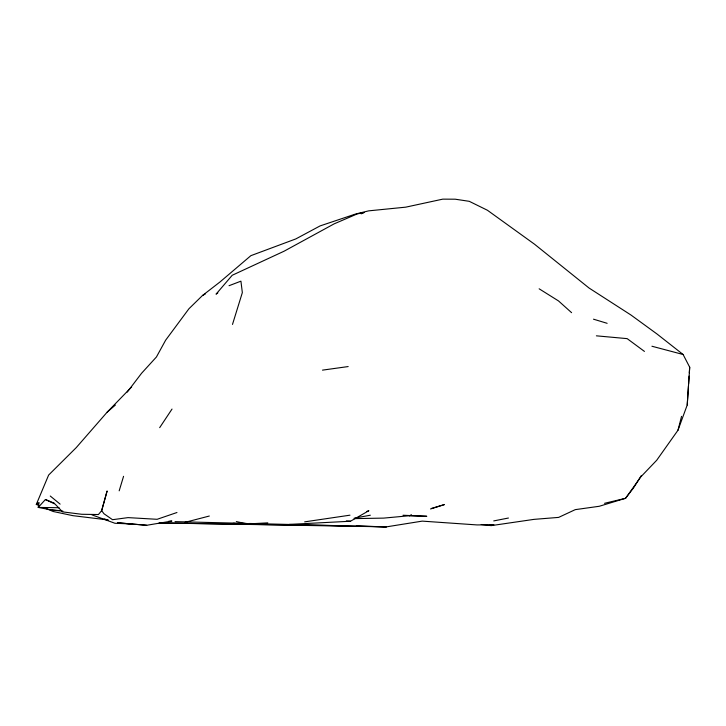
<?xml version="1.0" encoding="UTF-8"?>
<svg xmlns="http://www.w3.org/2000/svg" width="726" height="726" viewBox="0 0 726 726"><rect width="100%" height="100%" fill="white"/><g stroke="black" fill="none" stroke-linecap="round" stroke-linejoin="round"><path stroke-width="1.09" d="M127.241 392.085L141.561 373.282L156.435 356.974L165.637 340.195L188.914 308.786L202.445 295.546L219.969 281.987L250.86 255.67L295.827 238.918L320.093 225.913L355.785 213.961L368.717 210.849L405.752 207.155L442.778 199.142L455.193 199.196L469.259 201.32L487.418 210.25L534.481 244.181L589.031 288.013L630.985 315.03L657.021 334.005L683.102 354.497L689.7 367.211L687.223 404.999L677.984 430.228L656.712 460.257L640.877 476.81L625.558 498.299L599.268 506.276L575.255 509.643L558.639 517.393L534.046 519.362L491.175 525.633L481.229 524.49M687.223 404.999L688.466 386.105M688.611 383.882L689.119 376.104M689.337 372.774L689.7 367.211M677.984 430.228L681.542 416.37M119.182 490.83L123.565 476.31M232.492 324.431L242.339 292.614L240.923 281.171L229.026 285.708M641.385 475.457L633.562 487.863L625.558 498.299L604.495 503.318M159.675 427.65L172.017 409.065M131.651 386.922L107.212 412.096L76.248 447.615L48.633 475.058L36.3 504.425L39.277 505.668M54.495 503.272L45.411 499.533L38.215 507.42L51.691 510.006L62.899 511.168M37.743 502.864L36.3 504.425L39.095 502.546L38.215 507.42L59.015 507.737M107.212 412.096L115.38 405.063M217.845 292.887L216.058 294.157L232.22 275.263L284.048 251.223L334.096 223.88L357.174 213.943L364.243 212.446L361.194 213.834M289.302 524.39L350.458 521.241L368.872 510.705L366.748 511.458M202.445 295.546L205.34 293.957M176.963 512.511L157.115 519.299L128.057 517.62L112.53 519.698L103.972 513.736L101.667 510.65L107.067 491.139L101.667 510.65L98.427 514.534L81.72 514.28L62.536 511.875L55.094 504.089L45.411 499.533M411.415 515.061L409.31 515.75L383.655 518.11L354.252 518.618M411.433 515.079L409.31 515.75L426.788 516.286L402.994 515.242M430.545 508.99L444.348 504.597L431.344 508.472M184.903 522.375L209.324 516.032M493.744 520.914L508.436 518.028M354.152 518.183L370.342 515.215M146.697 525.279L117.612 522.793L146.697 525.279L171.899 521.059L168.523 521.332M304.666 521.858L349.977 515.179M322.498 370.133L348.171 366.566M267.812 522.856L247.457 523.963L236.322 521.586M233.001 523.346L235.242 523.355M346.202 525.778L159.094 523.001M159.357 522.865L386.441 526.858L422.223 521.123L477.018 524.925L493.934 524.816L489.633 524.544M175.03 521.631L246.259 523.392M249.644 523.473L386.441 526.858L356.321 525.996M131.887 523.99L114.917 523.264L91.875 514.834M51.691 510.006L59.614 510.569M346.338 520.932L350.458 521.241M596.382 335.829L627.164 338.634L644.452 351.42M301.154 524.698L304.448 525.025M108.328 519.979L72.918 515.669L53.189 511.503L46.237 508.59M651.93 346.238L683.102 354.497M593.496 319.177L607.136 323.315M104.308 518.918L107.139 519.78M539.146 288.803L558.521 300.936L571.598 312.679M50.266 496.03L60.122 504.125"/></g></svg>
